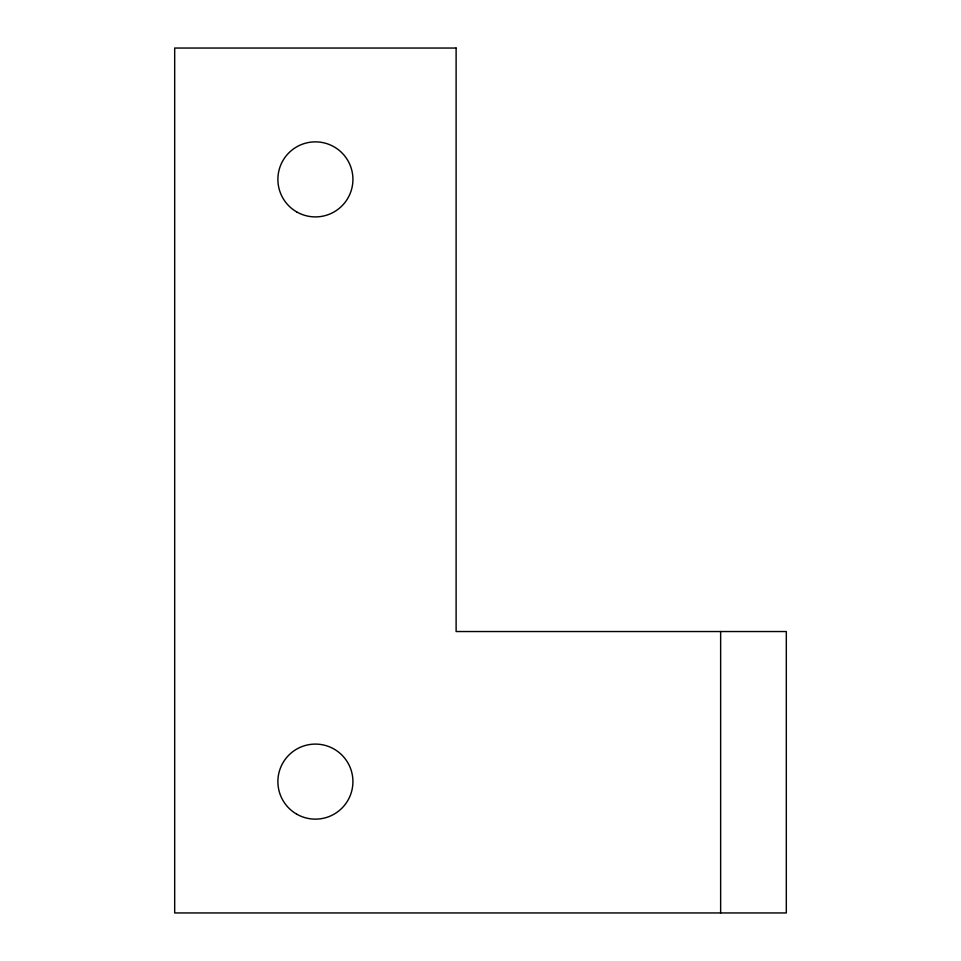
<?xml version="1.0" encoding="UTF-8"?>
<svg xmlns="http://www.w3.org/2000/svg" width="961" height="961" viewBox="0 0 961 961"><rect width="100%" height="100%" fill="white"/><g stroke="black" fill="none" stroke-linecap="round" stroke-linejoin="round"><path stroke-width="1.44" d="M720.642 631.533L720.642 912.95M456.115 48.05L174.686 48.05L174.686 912.95L786.314 912.95L786.314 631.533L456.115 631.533L456.115 48.05M296.637 211.876A37.527 37.527 0 0 0 352.927 179.383A37.527 37.527 0 0 0 296.637 146.889A37.527 37.527 0 0 0 296.637 211.876M296.637 814.111A37.527 37.527 0 0 0 352.927 781.617A37.527 37.527 0 0 0 296.637 749.124A37.527 37.527 0 0 0 296.637 814.111"/></g></svg>
